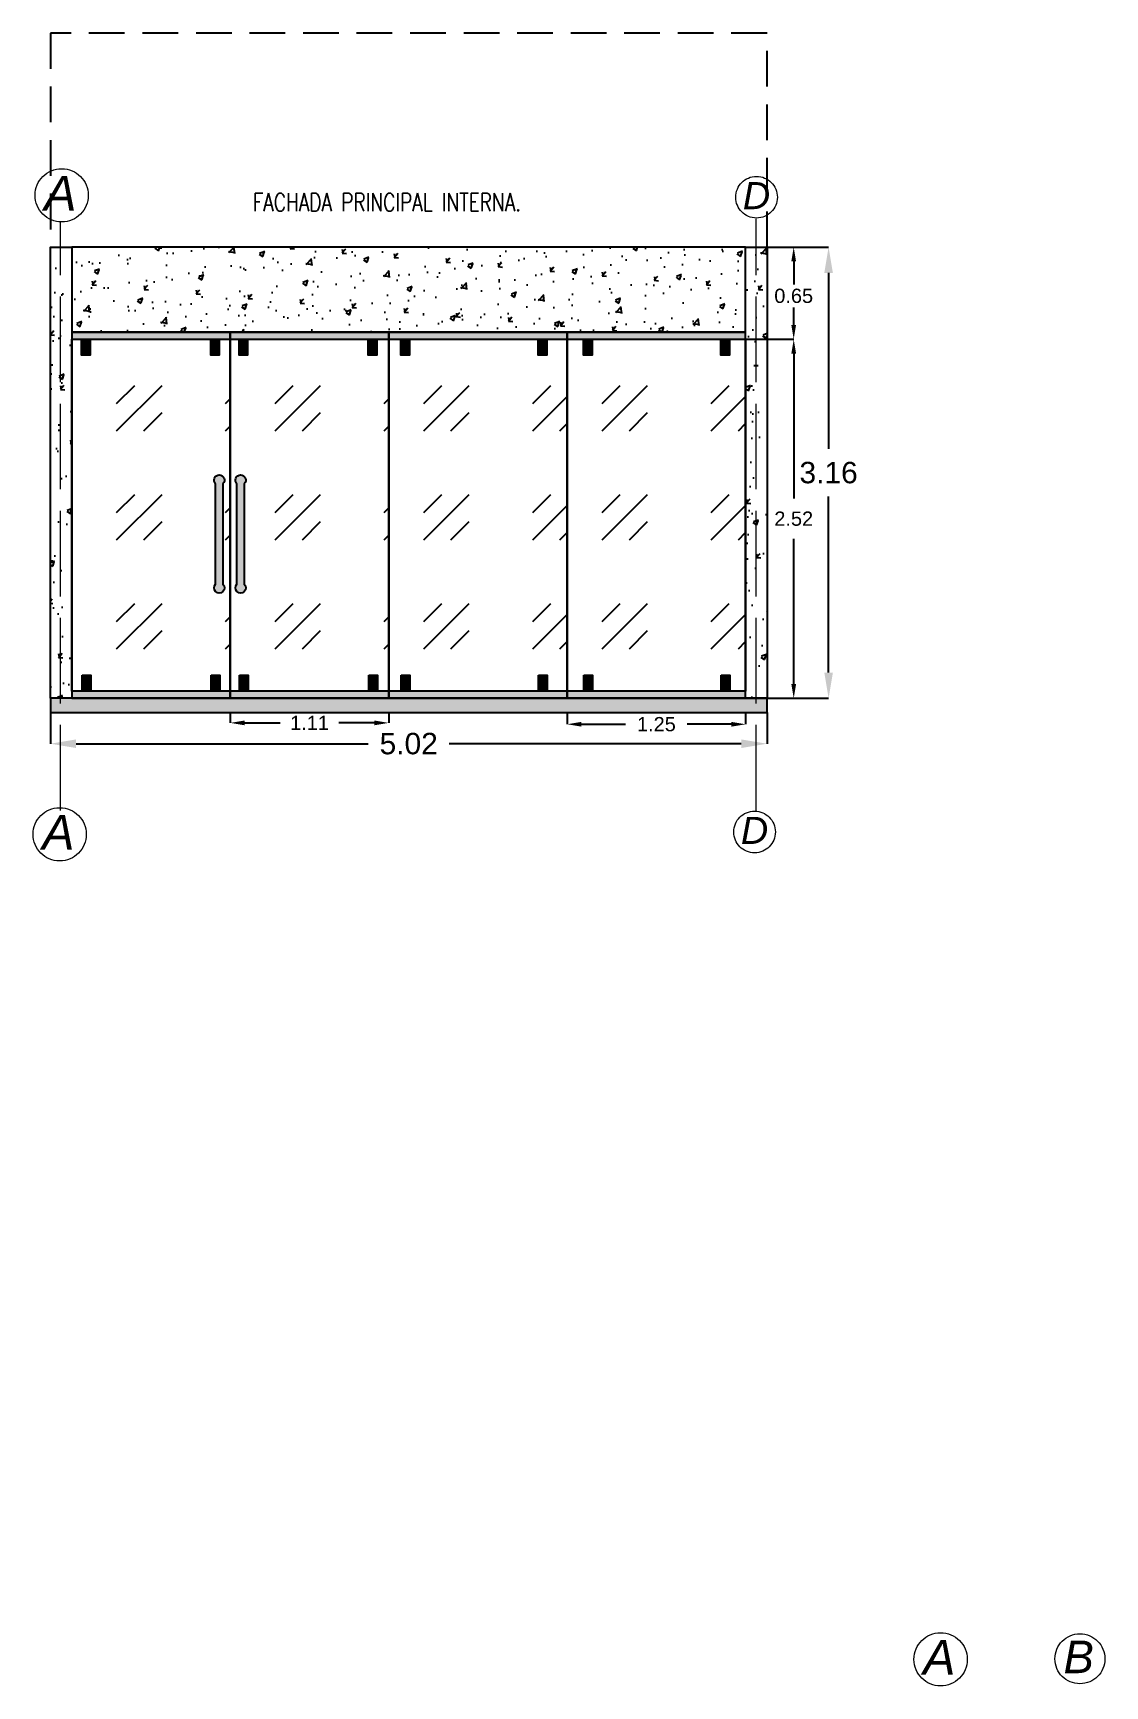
# Model space of a CAD drawing. Header units: millimetres. Extents: x 10930 to 21977, y 3784 to 7635.
# Drawn here: x 10961.02 to 10968.53, y 3823 to 3834.58 of the extents above; entities that cross this region are included whole.
import ezdxf

# ---------------------------------------------------------------- set-up
doc = ezdxf.new("R2010")
doc.units = ezdxf.units.MM
doc.linetypes.add('ACAD_ISO02W100', pattern=[15, 12, -3])
doc.linetypes.add('X-PP-NEW$0$BBVA_Pyme_DZ Sinaloa_PP$0$HIDDEN', pattern=[0.375, 0.25, -0.125])
doc.layers.add('COTAS', color=161, linetype='ACAD_ISO02W100', lineweight=20)
doc.layers.add('INFORMACION DE AREAS', color=252, linetype='Continuous', lineweight=18)
for name, color, linetype in [('MEDIDAS.', 75, 'Continuous'), ('MUROS ACABADO.', 201, 'Continuous'), ('TRAZO ARQUITECTONICO', 251, 'Continuous')]:
    doc.layers.add(name, color=color, linetype=linetype)
doc.styles.add('ROMANS', font='romans.shx', dxfattribs={"width": 0.75})
doc.styles.get("Standard").update_dxf_attribs({"font": 'arial.ttf'})
doc.dimstyles.get("Standard").update_dxf_attribs({"dimtxt": 0.15, "dimasz": 0.18, "dimexe": 0.18, "dimexo": 0.0625, "dimgap": 0.09, "dimtad": 0, "dimtih": 1, "dimtoh": 1, "dimzin": 0, "dimdsep": 46, "dimtxsty": 'Standard', "dimblk2": 'ARCHTICK', "dimcen": 0.09, "dimadec": 0, "dimazin": 0, "dimtfac": 1, "dimtofl": 0, "dimtmove": 0, "dimatfit": 3, "dimfxl": 1, "dimtolj": 1, "dimtzin": 0, "dimarcsym": 0})
pattern_1 = [(49.99999999999999, (0, 0), (0.364369337992008, -0.03187817107780617), [0.0381, -0.4191]), (355, (0, 0), (-0.07048684284993868, 0.3821136904780703), [0.03048, -0.33528116834]), (100.4514447, (0.030364014, -0.002656507), (0.2938824941807066, 0.3502355038243902), [0.0323800176, -0.3561804892]), (46.18420000000002, (0, 0.1016), (0.5421580817842598, -0.0840846558654543), [0.05714999999999999, -0.6286499999999999]), (96.63555760999996, (0.0451798, 0.09459300000000001), (0.474808268103006, 0.4948522491954431), [0.04857004628, -0.53427121632]), (351.1841511700001, (0, 0.1016), (0.4748082681299541, 0.4948522491710653), [0.04571993414, -0.50291946384]), (21, (0.0508, 0.0762), (0.303228782538265, -0.2045303963741752), [0.0381, -0.4191]), (326.0000000000001, (0.0508, 0.0762), (0.1236040566952941, 0.3683759322446385), [0.03048, -0.33528]), (71.45144499999999, (0.0760690652, 0.0591558002), (0.4268328385574323, 0.1638455377718105), [0.03238001760000001, -0.3561798752]), (37.50000000000001, (0, 0), (0.006177206501183633, 0.1691100777463062), [0, -0.331216, 0, -0.34036, 0, -0.33655]), (7.499999999999999, (0, 0), (0.1336393250206115, 0.200361149636239), [0, -0.194056, 0, -0.323596, 0, -0.12827]), (327.5, (-0.113284, 0), (0.2711811903337428, -0.01145748798534689), [0, -0.127, 0, -0.39624, 0, -0.52578]), (317.5, (-0.164084, 0), (0.2962583627720361, 0.05085298206666606), [0, -0.1651, 0, -0.263144, 0, -0.37338])]
pattern_2 = [(45, (-88.43258126875298, 79.85819233107304), (0.7636753236814714, -7.993605777301127e-17), [0.45, -0.63]), (45, (-88.24166246875211, 79.85819233107304), (0.7636753236814714, -7.993605777301127e-17), [0.18, -0.8999999999999999]), (45, (-88.43258126875298, 80.049111131073), (0.7636753236814714, -7.993605777301127e-17), [0.18, -0.8999999999999999])]

# ---------------------------------------------------------------- blocks, each defined once
blk = doc.blocks.new('*D197')
at = {"layer": 'Defpoints', "color": 0, "transparency": 16777216}
for p in [(10966.15954034265, 3833.08188689311), (10966.15954034265, 3829.92188689311), (10966.59089951956, 3829.92188689311)]:
    blk.add_point(p, dxfattribs=at)
at = {"layer": 'MEDIDAS.', "color": 0, "lineweight": -2, "transparency": 16777216}
for p, q in [((10966.15954034265, 3833.08188689311), (10966.59089951956, 3833.08188689311)), ((10966.59089951956, 3832.90188689311), (10966.59089951956, 3831.668524000886)), ((10966.59089951956, 3830.10188689311), (10966.59089951956, 3831.335249785334)), ((10966.15954034265, 3829.92188689311), (10966.59089951956, 3829.92188689311))]:
    blk.add_line(p, q, dxfattribs=at)
at = {"layer": 'MEDIDAS.', "color": 0, "transparency": 16777216}
for points in [[(10966.56089951956, 3832.90188689311), (10966.62089951956, 3832.90188689311), (10966.59089951956, 3833.08188689311)], [(10966.56089951956, 3830.10188689311), (10966.62089951956, 3830.10188689311), (10966.59089951956, 3829.92188689311)]]:
    blk.add_solid(points, dxfattribs=at)
at = {"layer": 'MEDIDAS.', "color": 0, "transparency": 16777216, "insert": (10966.59089951956, 3831.501886893112), "char_height": 0.15, "attachment_point": 5}
blk.add_mtext('\\A1;3.16', dxfattribs=at)
blk = doc.blocks.new('_ArchTick')
at = {"color": 0, "linetype": 'ByBlock', "const_width": 0.15}
blk.add_lwpolyline([(-0.5, -0.5), (0.5, 0.5)], dxfattribs=at)
blk = doc.blocks.new('*D198')
at = {"layer": 'Defpoints', "color": 0, "transparency": 16777216}
for p in [(10966.15954034265, 3833.08188689311), (10966.3463416941, 3833.08188689311), (10966.16158639958, 3832.436886893111)]:
    blk.add_point(p, dxfattribs=at)
at = {"layer": 'MEDIDAS.', "color": 0, "lineweight": -2, "transparency": 16777216}
for p, q in [((10966.15954034265, 3833.08188689311), (10966.3463416941, 3833.08188689311)), ((10966.3463416941, 3832.98188689311), (10966.3463416941, 3832.821559504755)), ((10966.3463416941, 3832.53688689311), (10966.3463416941, 3832.65944490721)), ((10966.16158639958, 3832.436886893111), (10966.3463416941, 3832.436886893111))]:
    blk.add_line(p, q, dxfattribs=at)
at = {"layer": 'MEDIDAS.', "color": 0, "transparency": 16777216}
for points in [[(10966.32967502744, 3832.98188689311), (10966.36300836077, 3832.98188689311), (10966.3463416941, 3833.08188689311)], [(10966.32967502744, 3832.53688689311), (10966.36300836077, 3832.53688689311), (10966.3463416941, 3832.436886893111)]]:
    blk.add_solid(points, dxfattribs=at)
at = {"layer": 'MEDIDAS.', "color": 0, "transparency": 16777216, "insert": (10966.3463416941, 3832.740502205984), "char_height": 0.1, "attachment_point": 5}
blk.add_mtext('\\A1;0.65', dxfattribs=at)
blk = doc.blocks.new('*D199')
at = {"layer": 'Defpoints', "color": 0, "transparency": 16777216}
for p in [(10966.00954034265, 3832.436886893111), (10966.00954034265, 3829.92188689311), (10966.34652898468, 3829.92188689311)]:
    blk.add_point(p, dxfattribs=at)
at = {"layer": 'MEDIDAS.', "color": 0, "lineweight": -2, "transparency": 16777216}
for p, q in [((10966.00954034265, 3832.436886893111), (10966.34652898468, 3832.436886893111)), ((10966.34652898468, 3832.336886893111), (10966.34652898468, 3831.320444191882)), ((10966.34652898468, 3830.02188689311), (10966.34652898468, 3831.038329594338)), ((10966.00954034265, 3829.92188689311), (10966.34652898468, 3829.92188689311))]:
    blk.add_line(p, q, dxfattribs=at)
at = {"layer": 'MEDIDAS.', "color": 0, "transparency": 16777216}
for points in [[(10966.32986231801, 3832.336886893111), (10966.36319565135, 3832.336886893111), (10966.34652898468, 3832.436886893111)], [(10966.32986231801, 3830.02188689311), (10966.36319565135, 3830.02188689311), (10966.34652898468, 3829.92188689311)]]:
    blk.add_solid(points, dxfattribs=at)
at = {"layer": 'MEDIDAS.', "color": 0, "transparency": 16777216, "insert": (10966.34652898468, 3831.179386893112), "char_height": 0.1, "attachment_point": 5}
blk.add_mtext('\\A1;2.52', dxfattribs=at)
blk = doc.blocks.new('*D200')
at = {"layer": 'Defpoints', "color": 0, "transparency": 16777216}
for p in [(10961.13954034265, 3829.821886893109), (10966.15954034265, 3829.821886893109), (10966.15954034265, 3829.603403617609)]:
    blk.add_point(p, dxfattribs=at)
at = {"layer": 'MEDIDAS.', "color": 0, "lineweight": -2, "transparency": 16777216}
for p, q in [((10961.13954034265, 3829.821886893109), (10961.13954034265, 3829.603403617609)), ((10966.15954034265, 3829.821886893109), (10966.15954034265, 3829.603403617609)), ((10961.31954034265, 3829.603403617609), (10963.36549191155, 3829.603403617609)), ((10965.97954034265, 3829.603403617609), (10963.93358877376, 3829.603403617609))]:
    blk.add_line(p, q, dxfattribs=at)
at = {"layer": 'MEDIDAS.', "color": 0, "transparency": 16777216}
for points in [[(10961.31954034265, 3829.633403617609), (10961.31954034265, 3829.573403617609), (10961.13954034265, 3829.603403617609)], [(10965.97954034265, 3829.633403617609), (10965.97954034265, 3829.573403617609), (10966.15954034265, 3829.603403617609)]]:
    blk.add_solid(points, dxfattribs=at)
at = {"layer": 'MEDIDAS.', "color": 0, "transparency": 16777216, "insert": (10963.64954034265, 3829.603403617609), "char_height": 0.15, "attachment_point": 5}
blk.add_mtext('\\A1;5.02', dxfattribs=at)
blk = doc.blocks.new('*D201')
at = {"layer": 'Defpoints', "color": 0, "transparency": 16777216}
for p in [(10964.75954034265, 3829.821886893109), (10966.00954034265, 3829.821886893109), (10966.00954034265, 3829.739716339344)]:
    blk.add_point(p, dxfattribs=at)
at = {"layer": 'MEDIDAS.', "color": 0, "lineweight": -2, "transparency": 16777216}
for p, q in [((10964.75954034265, 3829.821886893109), (10964.75954034265, 3829.739716339344)), ((10966.00954034265, 3829.821886893109), (10966.00954034265, 3829.739716339344)), ((10964.85954034266, 3829.739716339344), (10965.16899464006, 3829.739716339344)), ((10965.90954034265, 3829.739716339344), (10965.60008604525, 3829.739716339344))]:
    blk.add_line(p, q, dxfattribs=at)
at = {"layer": 'MEDIDAS.', "color": 0, "transparency": 16777216}
for points in [[(10964.85954034266, 3829.756383006011), (10964.85954034266, 3829.723049672677), (10964.75954034265, 3829.739716339344)], [(10965.90954034265, 3829.756383006011), (10965.90954034265, 3829.723049672677), (10966.00954034265, 3829.739716339344)]]:
    blk.add_solid(points, dxfattribs=at)
at = {"layer": 'MEDIDAS.', "color": 0, "transparency": 16777216, "insert": (10965.38454034265, 3829.739716339344), "char_height": 0.1, "attachment_point": 5}
blk.add_mtext('\\A1;1.25', dxfattribs=at)
blk = doc.blocks.new('*D202')
at = {"layer": 'Defpoints', "color": 0, "transparency": 16777216}
for p in [(10962.39954034265, 3829.821886893109), (10963.50954034265, 3829.821886893109), (10962.39954034265, 3829.749245600725)]:
    blk.add_point(p, dxfattribs=at)
at = {"layer": 'MEDIDAS.', "color": 0, "lineweight": -2, "transparency": 16777216}
for p, q in [((10962.39954034265, 3829.821886893109), (10962.39954034265, 3829.749245600725)), ((10963.50954034265, 3829.821886893109), (10963.50954034265, 3829.749245600725)), ((10962.49954034265, 3829.749245600725), (10962.74902192519, 3829.749245600725)), ((10963.40954034265, 3829.749245600725), (10963.16005876012, 3829.749245600725))]:
    blk.add_line(p, q, dxfattribs=at)
at = {"layer": 'MEDIDAS.', "color": 0, "transparency": 16777216}
for points in [[(10962.49954034265, 3829.765912267392), (10962.49954034265, 3829.732578934058), (10962.39954034265, 3829.749245600725)], [(10963.40954034265, 3829.765912267392), (10963.40954034265, 3829.732578934058), (10963.50954034265, 3829.749245600725)]]:
    blk.add_solid(points, dxfattribs=at)
at = {"layer": 'MEDIDAS.', "color": 0, "transparency": 16777216, "insert": (10962.95454034265, 3829.749245600725), "char_height": 0.1, "attachment_point": 5}
blk.add_mtext('\\A1;1.11', dxfattribs=at)

msp = doc.modelspace()

# ---------------------------------------------------------------- hatches: boundary and pattern name
at = {"layer": 'MUROS ACABADO.'}
h = msp.add_hatch(dxfattribs=at)
h.set_pattern_fill('AR-CONC', color=141, scale=0.002)
h.set_pattern_definition(pattern_1)
h.paths.add_polyline_path([(10961.13954034265, 3829.92188689311), (10961.13954034265, 3833.08188689311), (10961.28954034265, 3833.08188689311), (10961.28954034265, 3829.92188689311)])
h = msp.add_hatch(dxfattribs=at)
h.set_pattern_fill('AR-CONC', color=141, scale=0.002)
h.set_pattern_definition(pattern_1)
h.paths.add_polyline_path([(10961.28954034265, 3833.08188689311), (10961.28954034265, 3832.486886893111), (10966.00954034265, 3832.486886893111), (10966.00954034265, 3833.08188689311)])
h = msp.add_hatch(dxfattribs=at)
h.set_pattern_fill('AR-CONC', color=141, scale=0.002)
h.set_pattern_definition(pattern_1)
h.paths.add_polyline_path([(10966.00954034265, 3829.92188689311), (10966.00954034265, 3833.08188689311), (10966.15954034265, 3833.08188689311), (10966.15954034265, 3829.92188689311)])
h = msp.add_hatch(color=253, dxfattribs=at)
h.dxf.hatch_style = 1
h.paths.add_polyline_path([(10961.28954034265, 3832.486886893111), (10961.28954034265, 3832.436886893111), (10962.39954034265, 3832.436886893111), (10962.39954034265, 3832.486886893111)])
h = msp.add_hatch(color=253, dxfattribs=at)
h.dxf.hatch_style = 1
h.paths.add_polyline_path([(10962.39954034265, 3832.486886893111), (10962.39954034265, 3832.436886893111), (10963.50954034265, 3832.436886893111), (10963.50954034265, 3832.486886893111)])
h = msp.add_hatch(color=253, dxfattribs=at)
h.dxf.hatch_style = 1
h.paths.add_polyline_path([(10963.50954034265, 3832.436886893111), (10964.75954034265, 3832.436886893111), (10964.75954034265, 3832.486886893111), (10963.50954034265, 3832.486886893111)])
h = msp.add_hatch(color=253, dxfattribs=at)
h.dxf.hatch_style = 1
h.paths.add_polyline_path([(10964.75954034265, 3832.436886893111), (10966.00954034265, 3832.436886893111), (10966.00954034265, 3832.486886893111), (10964.75954034265, 3832.486886893111)])
h = msp.add_hatch(dxfattribs=at)
h.set_pattern_fill('GOST_GLASS', color=140, scale=0.09)
h.set_pattern_definition([(45, (-89.54258126874993, 79.85819233107304), (0.7636753236814714, -7.993605777301127e-17), [0.45, -0.63]), (45, (-89.35166246874905, 79.85819233107304), (0.7636753236814714, -7.993605777301127e-17), [0.18, -0.8999999999999999]), (45, (-89.54258126874993, 80.049111131073), (0.7636753236814714, -7.993605777301127e-17), [0.18, -0.8999999999999999])])
h.paths.add_polyline_path([(10961.28954034266, 3832.436886893111), (10962.39954034265, 3832.436886893111), (10962.39954034265, 3829.97188689311), (10961.28954034266, 3829.97188689311)])
h = msp.add_hatch(color=251, dxfattribs=at)
h.dxf.hatch_style = 1
h.paths.add_polyline_path([(10961.35786519487, 3832.436886893112), (10961.41769068861, 3832.436886893112), (10961.41769068861, 3832.325812944546), (10961.35786519487, 3832.325812944546)])
h = msp.add_hatch(color=251, dxfattribs=at)
h.dxf.hatch_style = 1
h.paths.add_polyline_path([(10962.26253064144, 3832.436886893111), (10962.32235613519, 3832.436886893111), (10962.32235613519, 3832.325812944545), (10962.26253064144, 3832.325812944545)])
h = msp.add_hatch(dxfattribs=at)
h.set_pattern_fill('GOST_GLASS', color=140, scale=0.09)
h.set_pattern_definition(pattern_2)
h.paths.add_polyline_path([(10962.39954034265, 3832.436886893111), (10963.50954034265, 3832.436886893111), (10963.50954034265, 3829.97188689311), (10962.39954034265, 3829.97188689311)])
h = msp.add_hatch(color=251, dxfattribs=at)
h.dxf.hatch_style = 1
h.paths.add_polyline_path([(10962.46101709264, 3832.436886893112), (10962.52084258639, 3832.436886893112), (10962.52084258639, 3832.325812944546), (10962.46101709264, 3832.325812944546)])
h = msp.add_hatch(color=251, dxfattribs=at)
h.dxf.hatch_style = 1
h.paths.add_polyline_path([(10963.36664828636, 3832.436886893111), (10963.4264737801, 3832.436886893111), (10963.4264737801, 3832.325812944545), (10963.36664828636, 3832.325812944545)])
h = msp.add_hatch(dxfattribs=at)
h.set_pattern_fill('GOST_GLASS', color=140, scale=0.09)
h.set_pattern_definition([(45, (-89.6825812687548, 79.85819233107304), (0.7636753236814714, -7.993605777301127e-17), [0.45, -0.63]), (45, (-89.49166246875393, 79.85819233107304), (0.7636753236814714, -7.993605777301127e-17), [0.18, -0.8999999999999999]), (45, (-89.6825812687548, 80.049111131073), (0.7636753236814714, -7.993605777301127e-17), [0.18, -0.8999999999999999])])
h.paths.add_polyline_path([(10963.50954034265, 3832.436886893111), (10964.75954034265, 3832.436886893111), (10964.75954034265, 3829.97188689311), (10963.50954034265, 3829.97188689311)])
h = msp.add_hatch(color=251, dxfattribs=at)
h.dxf.hatch_style = 1
h.paths.add_polyline_path([(10963.59522538522, 3832.436886893111), (10963.65505087896, 3832.436886893111), (10963.65505087896, 3832.325812944544), (10963.59522538522, 3832.325812944544)])
h = msp.add_hatch(color=251, dxfattribs=at)
h.dxf.hatch_style = 1
h.paths.add_polyline_path([(10964.55697157051, 3832.436886893111), (10964.61679706425, 3832.436886893111), (10964.61679706425, 3832.325812944544), (10964.55697157051, 3832.325812944544)])
h = msp.add_hatch(dxfattribs=at)
h.set_pattern_fill('GOST_GLASS', color=140, scale=0.09)
h.set_pattern_definition(pattern_2)
h.paths.add_polyline_path([(10964.75954034265, 3832.436886893111), (10966.00954034265, 3832.436886893111), (10966.00954034265, 3829.97188689311), (10964.75954034265, 3829.97188689311)])
h = msp.add_hatch(color=251, dxfattribs=at)
h.dxf.hatch_style = 1
h.paths.add_polyline_path([(10964.87441192855, 3832.436886893111), (10964.93423742229, 3832.436886893111), (10964.93423742229, 3832.325812944544), (10964.87441192855, 3832.325812944544)])
h = msp.add_hatch(color=251, dxfattribs=at)
h.dxf.hatch_style = 1
h.paths.add_polyline_path([(10965.83615811385, 3832.436886893111), (10965.89598360759, 3832.436886893111), (10965.89598360759, 3832.325812944544), (10965.83615811385, 3832.325812944544)])
h = msp.add_hatch(color=252, dxfattribs=at)
h.dxf.hatch_style = 1
edge = h.paths.add_edge_path()
edge.add_line((10962.34843493853, 3831.423976080599), (10962.34843493853, 3830.720623397841))
edge.add_arc((10962.32271375208, 3830.694902211386), 0.03637525072567364, -225.0000000000001, 45, ccw=False)
edge.add_line((10962.29699256562, 3830.720623397841), (10962.29699256562, 3831.423976080599))
edge.add_arc((10962.32271375208, 3831.449697267055), 0.03637525072567364, -44.999999999999886, 225, ccw=False)
h = msp.add_hatch(color=252, dxfattribs=at)
h.dxf.hatch_style = 1
edge = h.paths.add_edge_path()
edge.add_line((10962.49788249278, 3831.423976080599), (10962.49788249278, 3830.720623397841))
edge.add_arc((10962.47216130633, 3830.694902211386), 0.03637525072567364, -225.0000000000001, 45, ccw=False)
edge.add_line((10962.44644011987, 3830.720623397841), (10962.44644011987, 3831.423976080599))
edge.add_arc((10962.47216130633, 3831.449697267055), 0.03637525072567364, -44.999999999999886, 225, ccw=False)
h = msp.add_hatch(color=251, dxfattribs=at)
h.dxf.hatch_style = 1
h.paths.add_polyline_path([(10961.36214207505, 3830.082960841677), (10961.42196756879, 3830.082960841677), (10961.42196756879, 3829.97188689311), (10961.36214207505, 3829.97188689311)])
h = msp.add_hatch(color=251, dxfattribs=at)
h.dxf.hatch_style = 1
h.paths.add_polyline_path([(10962.26680752163, 3830.082960841676), (10962.32663301537, 3830.082960841676), (10962.32663301537, 3829.97188689311), (10962.26680752163, 3829.97188689311)])
h = msp.add_hatch(color=251, dxfattribs=at)
h.dxf.hatch_style = 1
h.paths.add_polyline_path([(10962.46529397283, 3830.082960841677), (10962.52511946657, 3830.082960841677), (10962.52511946657, 3829.97188689311), (10962.46529397283, 3829.97188689311)])
h = msp.add_hatch(color=251, dxfattribs=at)
h.dxf.hatch_style = 1
h.paths.add_polyline_path([(10963.37092516654, 3830.082960841676), (10963.43075066028, 3830.082960841676), (10963.43075066028, 3829.97188689311), (10963.37092516654, 3829.97188689311)])
h = msp.add_hatch(color=251, dxfattribs=at)
h.dxf.hatch_style = 1
h.paths.add_polyline_path([(10963.59776682505, 3830.082960841677), (10963.65759231879, 3830.082960841677), (10963.65759231879, 3829.97188689311), (10963.59776682505, 3829.97188689311)])
h = msp.add_hatch(color=251, dxfattribs=at)
h.dxf.hatch_style = 1
h.paths.add_polyline_path([(10964.55951301035, 3830.082960841677), (10964.61933850409, 3830.082960841677), (10964.61933850409, 3829.97188689311), (10964.55951301035, 3829.97188689311)])
h = msp.add_hatch(color=251, dxfattribs=at)
h.dxf.hatch_style = 1
h.paths.add_polyline_path([(10964.87695336839, 3830.082960841677), (10964.93677886213, 3830.082960841677), (10964.93677886213, 3829.97188689311), (10964.87695336839, 3829.97188689311)])
h = msp.add_hatch(color=251, dxfattribs=at)
h.dxf.hatch_style = 1
h.paths.add_polyline_path([(10965.83869955368, 3830.082960841677), (10965.89852504743, 3830.082960841677), (10965.89852504743, 3829.97188689311), (10965.83869955368, 3829.97188689311)])
h = msp.add_hatch(color=250, dxfattribs=at)
h.dxf.hatch_style = 1
h.paths.add_polyline_path([(10961.13954034265, 3829.92188689311), (10961.13954034265, 3829.821886893109), (10966.15954034265, 3829.821886893109), (10966.15954034265, 3829.92188689311)])
h = msp.add_hatch(color=253, dxfattribs=at)
h.dxf.hatch_style = 1
h.paths.add_polyline_path([(10961.28954034265, 3829.97188689311), (10961.28954034265, 3829.92188689311), (10962.39954034265, 3829.92188689311), (10962.39954034265, 3829.97188689311)])
h = msp.add_hatch(color=253, dxfattribs=at)
h.dxf.hatch_style = 1
h.paths.add_polyline_path([(10962.39954034265, 3829.97188689311), (10962.39954034265, 3829.92188689311), (10963.50954034265, 3829.92188689311), (10963.50954034265, 3829.97188689311)])
h = msp.add_hatch(color=253, dxfattribs=at)
h.dxf.hatch_style = 1
h.paths.add_polyline_path([(10963.50954034265, 3829.92188689311), (10964.75954034265, 3829.92188689311), (10964.75954034265, 3829.97188689311), (10963.50954034265, 3829.97188689311)])
h = msp.add_hatch(color=253, dxfattribs=at)
h.dxf.hatch_style = 1
h.paths.add_polyline_path([(10964.75954034265, 3829.92188689311), (10966.00954034265, 3829.92188689311), (10966.00954034265, 3829.97188689311), (10964.75954034265, 3829.97188689311)])

# ---------------------------------------------------------------- linework, layer by layer
at = {"layer": 'COTAS', "color": 166, "ltscale": 0.05}
for p, q in [((10966.08454034266, 3829.135591775049), (10966.08454034266, 3833.28026077915)), ((10961.21103119896, 3829.135591775049), (10961.21103119896, 3833.256834271427))]:
    msp.add_line(p, q, dxfattribs=at)
at = {"layer": 'COTAS', "color": 166}
for centre, radius in [((10961.2187344308, 3833.445409353052), 0.1863993865534202), ((10966.0859955506, 3833.43191945883), 0.1458394031414434), ((10961.20444381591, 3828.968954473121), 0.1863993865534202), ((10966.07233572315, 3828.985285804339), 0.1458394031414434), ((10967.37553884922, 3823.189189702952), 0.1863993865534202), ((10968.35165697795, 3823.193056403978), 0.175076010549604)]:
    msp.add_circle(centre, radius, dxfattribs=at)
at = {"layer": 'TRAZO ARQUITECTONICO', "color": 144, "linetype": 'X-PP-NEW$0$BBVA_Pyme_DZ Sinaloa_PP$0$HIDDEN'}
msp.add_lwpolyline([(10966.15954034265, 3833.08188689311), (10966.15954034265, 3834.58188689311), (10961.13954034265, 3834.58188689311), (10961.13954034265, 3833.08188689311)], dxfattribs=at)
at = {"layer": 'TRAZO ARQUITECTONICO'}
for points in [[(10961.13954034265, 3829.92188689311), (10961.13954034265, 3833.08188689311), (10961.28954034265, 3833.08188689311), (10961.28954034265, 3829.92188689311), (10961.13954034265, 3829.92188689311)], [(10966.00954034265, 3829.92188689311), (10966.00954034265, 3833.08188689311), (10966.15954034265, 3833.08188689311), (10966.15954034265, 3829.92188689311), (10966.00954034265, 3829.92188689311)]]:
    msp.add_lwpolyline(points, dxfattribs=at)
for points in [[(10961.28954034265, 3833.08188689311), (10961.28954034265, 3832.486886893111), (10966.00954034265, 3832.486886893111), (10966.00954034265, 3833.08188689311)], [(10961.28954034265, 3832.486886893111), (10961.28954034265, 3832.436886893111), (10962.39954034265, 3832.436886893111), (10962.39954034265, 3832.486886893111)], [(10962.39954034265, 3832.486886893111), (10962.39954034265, 3832.436886893111), (10963.50954034265, 3832.436886893111), (10963.50954034265, 3832.486886893111)], [(10963.50954034265, 3832.436886893111), (10964.75954034265, 3832.436886893111), (10964.75954034265, 3832.486886893111), (10963.50954034265, 3832.486886893111)], [(10964.75954034265, 3832.436886893111), (10966.00954034265, 3832.436886893111), (10966.00954034265, 3832.486886893111), (10964.75954034265, 3832.486886893111)], [(10961.28954034266, 3832.436886893111), (10962.39954034265, 3832.436886893111), (10962.39954034265, 3829.97188689311), (10961.28954034266, 3829.97188689311)], [(10961.35786519487, 3832.436886893112), (10961.41769068861, 3832.436886893112), (10961.41769068861, 3832.325812944546), (10961.35786519487, 3832.325812944546)], [(10962.26253064144, 3832.436886893111), (10962.32235613519, 3832.436886893111), (10962.32235613519, 3832.325812944545), (10962.26253064144, 3832.325812944545)], [(10962.39954034265, 3832.436886893111), (10963.50954034265, 3832.436886893111), (10963.50954034265, 3829.97188689311), (10962.39954034265, 3829.97188689311)], [(10962.46101709264, 3832.436886893112), (10962.52084258639, 3832.436886893112), (10962.52084258639, 3832.325812944546), (10962.46101709264, 3832.325812944546)], [(10963.36664828636, 3832.436886893111), (10963.4264737801, 3832.436886893111), (10963.4264737801, 3832.325812944545), (10963.36664828636, 3832.325812944545)], [(10963.50954034265, 3832.436886893111), (10964.75954034265, 3832.436886893111), (10964.75954034265, 3829.97188689311), (10963.50954034265, 3829.97188689311)], [(10963.59522538522, 3832.436886893111), (10963.65505087896, 3832.436886893111), (10963.65505087896, 3832.325812944544), (10963.59522538522, 3832.325812944544)], [(10964.55697157051, 3832.436886893111), (10964.61679706425, 3832.436886893111), (10964.61679706425, 3832.325812944544), (10964.55697157051, 3832.325812944544)], [(10964.75954034265, 3832.436886893111), (10966.00954034265, 3832.436886893111), (10966.00954034265, 3829.97188689311), (10964.75954034265, 3829.97188689311)], [(10964.87441192855, 3832.436886893111), (10964.93423742229, 3832.436886893111), (10964.93423742229, 3832.325812944544), (10964.87441192855, 3832.325812944544)], [(10965.83615811385, 3832.436886893111), (10965.89598360759, 3832.436886893111), (10965.89598360759, 3832.325812944544), (10965.83615811385, 3832.325812944544)], [(10961.36214207505, 3830.082960841677), (10961.42196756879, 3830.082960841677), (10961.42196756879, 3829.97188689311), (10961.36214207505, 3829.97188689311)], [(10962.26680752163, 3830.082960841676), (10962.32663301537, 3830.082960841676), (10962.32663301537, 3829.97188689311), (10962.26680752163, 3829.97188689311)], [(10962.46529397283, 3830.082960841677), (10962.52511946657, 3830.082960841677), (10962.52511946657, 3829.97188689311), (10962.46529397283, 3829.97188689311)], [(10963.37092516654, 3830.082960841676), (10963.43075066028, 3830.082960841676), (10963.43075066028, 3829.97188689311), (10963.37092516654, 3829.97188689311)], [(10963.59776682505, 3830.082960841677), (10963.65759231879, 3830.082960841677), (10963.65759231879, 3829.97188689311), (10963.59776682505, 3829.97188689311)], [(10964.55951301035, 3830.082960841677), (10964.61933850409, 3830.082960841677), (10964.61933850409, 3829.97188689311), (10964.55951301035, 3829.97188689311)], [(10964.87695336839, 3830.082960841677), (10964.93677886213, 3830.082960841677), (10964.93677886213, 3829.97188689311), (10964.87695336839, 3829.97188689311)], [(10965.83869955368, 3830.082960841677), (10965.89852504743, 3830.082960841677), (10965.89852504743, 3829.97188689311), (10965.83869955368, 3829.97188689311)], [(10961.28954034265, 3829.97188689311), (10961.28954034265, 3829.92188689311), (10962.39954034265, 3829.92188689311), (10962.39954034265, 3829.97188689311)], [(10962.39954034265, 3829.97188689311), (10962.39954034265, 3829.92188689311), (10963.50954034265, 3829.92188689311), (10963.50954034265, 3829.97188689311)], [(10963.50954034265, 3829.92188689311), (10964.75954034265, 3829.92188689311), (10964.75954034265, 3829.97188689311), (10963.50954034265, 3829.97188689311)], [(10964.75954034265, 3829.92188689311), (10966.00954034265, 3829.92188689311), (10966.00954034265, 3829.97188689311), (10964.75954034265, 3829.97188689311)]]:
    msp.add_lwpolyline(points, close=True, dxfattribs=at)
for points in [[(10962.34843493853, 3831.423976080599), (10962.34843493853, 3830.720623397841, -2.414213562373095), (10962.29699256562, 3830.720623397841), (10962.29699256562, 3831.423976080599, -2.414213562373095)], [(10962.49788249278, 3831.423976080599), (10962.49788249278, 3830.720623397841, -2.414213562373095), (10962.44644011987, 3830.720623397841), (10962.44644011987, 3831.423976080599, -2.414213562373095)]]:
    msp.add_lwpolyline(points, format="xyb", close=True, dxfattribs=at)
at = {"layer": 'TRAZO ARQUITECTONICO', "color": 250}
msp.add_lwpolyline([(10961.13954034265, 3829.92188689311), (10961.13954034265, 3829.821886893109), (10966.15954034265, 3829.821886893109), (10966.15954034265, 3829.92188689311)], close=True, dxfattribs=at)

# ---------------------------------------------------------------- texts
at = {"layer": 'COTAS', "color": 166, "attachment_point": 1}
for s, insert, char_height in [('{\\fArial|b0|i1|c0|p34;A}', (10961.09618409327, 3833.580757883194), 0.2428180434479124), ('{\\fArial|b0|i1|c0|p34;D}', (10965.9901118226, 3833.537816528648), 0.1899815186262309), ('{\\fArial|b0|i1|c0|p34;A}', (10961.08189347839, 3829.104303003262), 0.2428180434479124), ('{\\fArial|b0|i1|c0|p34;D}', (10965.97645199515, 3829.091182874157), 0.1899815186262309), ('{\\fArial|b0|i1|c0|p34;A}', (10967.25298851169, 3823.324538233093), 0.2428180434479124), ('{\\fArial|b0|i1|c0|p34;B}', (10968.23655131917, 3823.320182791726), 0.2280673510915097)]:
    msp.add_mtext_dynamic_manual_height_columns(s, width=0.03032255829748465, gutter_width=8.818076655504683, heights=[0], dxfattribs=dict(at, insert=insert, char_height=char_height))
at = {"layer": 'INFORMACION DE AREAS', "color": 154, "style": 'ROMANS', "width": 0.75}
msp.add_text('FACHADA PRINCIPAL INTERNA.', height=0.1267945910836259, dxfattribs=at).set_placement((10962.55782117507, 3833.333541745946))

# ---------------------------------------------------------------- dimensions: what is measured, and where the dimension line sits
at = {"layer": 'MEDIDAS.', "color": 144}
for base, p1, p2, angle, override, picture, middle, dimtype in [((10966.59089951956, 3829.92188689311), (10966.15954034265, 3833.08188689311), (10966.15954034265, 3829.92188689311), 90, {"dimasz": 0.18, "dimexe": 0, "dimexo": 0}, '*D197', (10966.59089951956, 3831.501886893112), 160), ((10966.3463416941, 3833.08188689311), (10966.16158639958, 3832.436886893111), (10966.15954034265, 3833.08188689311), 90, {"dimtxt": 0.1, "dimasz": 0.1, "dimexe": 0, "dimexo": 0, "dimgap": 0.03}, '*D198', (10966.3463416941, 3832.740502205984), 160), ((10966.34652898468, 3829.92188689311), (10966.00954034265, 3832.436886893111), (10966.00954034265, 3829.92188689311), 270, {"dimtxt": 0.1, "dimasz": 0.1, "dimexe": 0, "dimexo": 0}, '*D199', (10966.34652898468, 3831.179386893112), 161)]:
    dim = msp.add_linear_dim(base=base, p1=p1, p2=p2, angle=angle, dimstyle='Standard', override=override, dxfattribs=at)
    dim.commit()
    dim.dimension.update_dxf_attribs({"geometry": picture, "text_midpoint": middle, "dimtype": dimtype})
for base, p1, p2, override, picture, middle in [((10966.15954034265, 3829.603403617609), (10961.13954034265, 3829.821886893109), (10966.15954034265, 3829.821886893109), {"dimexe": 0, "dimexo": 0}, '*D200', (10963.64954034265, 3829.603403617609)), ((10962.39954034265, 3829.749245600725), (10963.50954034265, 3829.821886893109), (10962.39954034265, 3829.821886893109), {"dimtxt": 0.1, "dimasz": 0.1, "dimexe": 0, "dimexo": 0}, '*D202', (10962.95454034265, 3829.749245600725)), ((10966.00954034265, 3829.739716339344), (10964.75954034265, 3829.821886893109), (10966.00954034265, 3829.821886893109), {"dimtxt": 0.1, "dimasz": 0.1, "dimexe": 0, "dimexo": 0}, '*D201', (10965.38454034265, 3829.739716339344))]:
    dim = msp.add_linear_dim(base=base, p1=p1, p2=p2, dimstyle='Standard', override=override, dxfattribs=at)
    dim.commit()
    dim.dimension.update_dxf_attribs({"geometry": picture, "text_midpoint": middle, "dimtype": 160})

doc.saveas('drawing.dxf')
